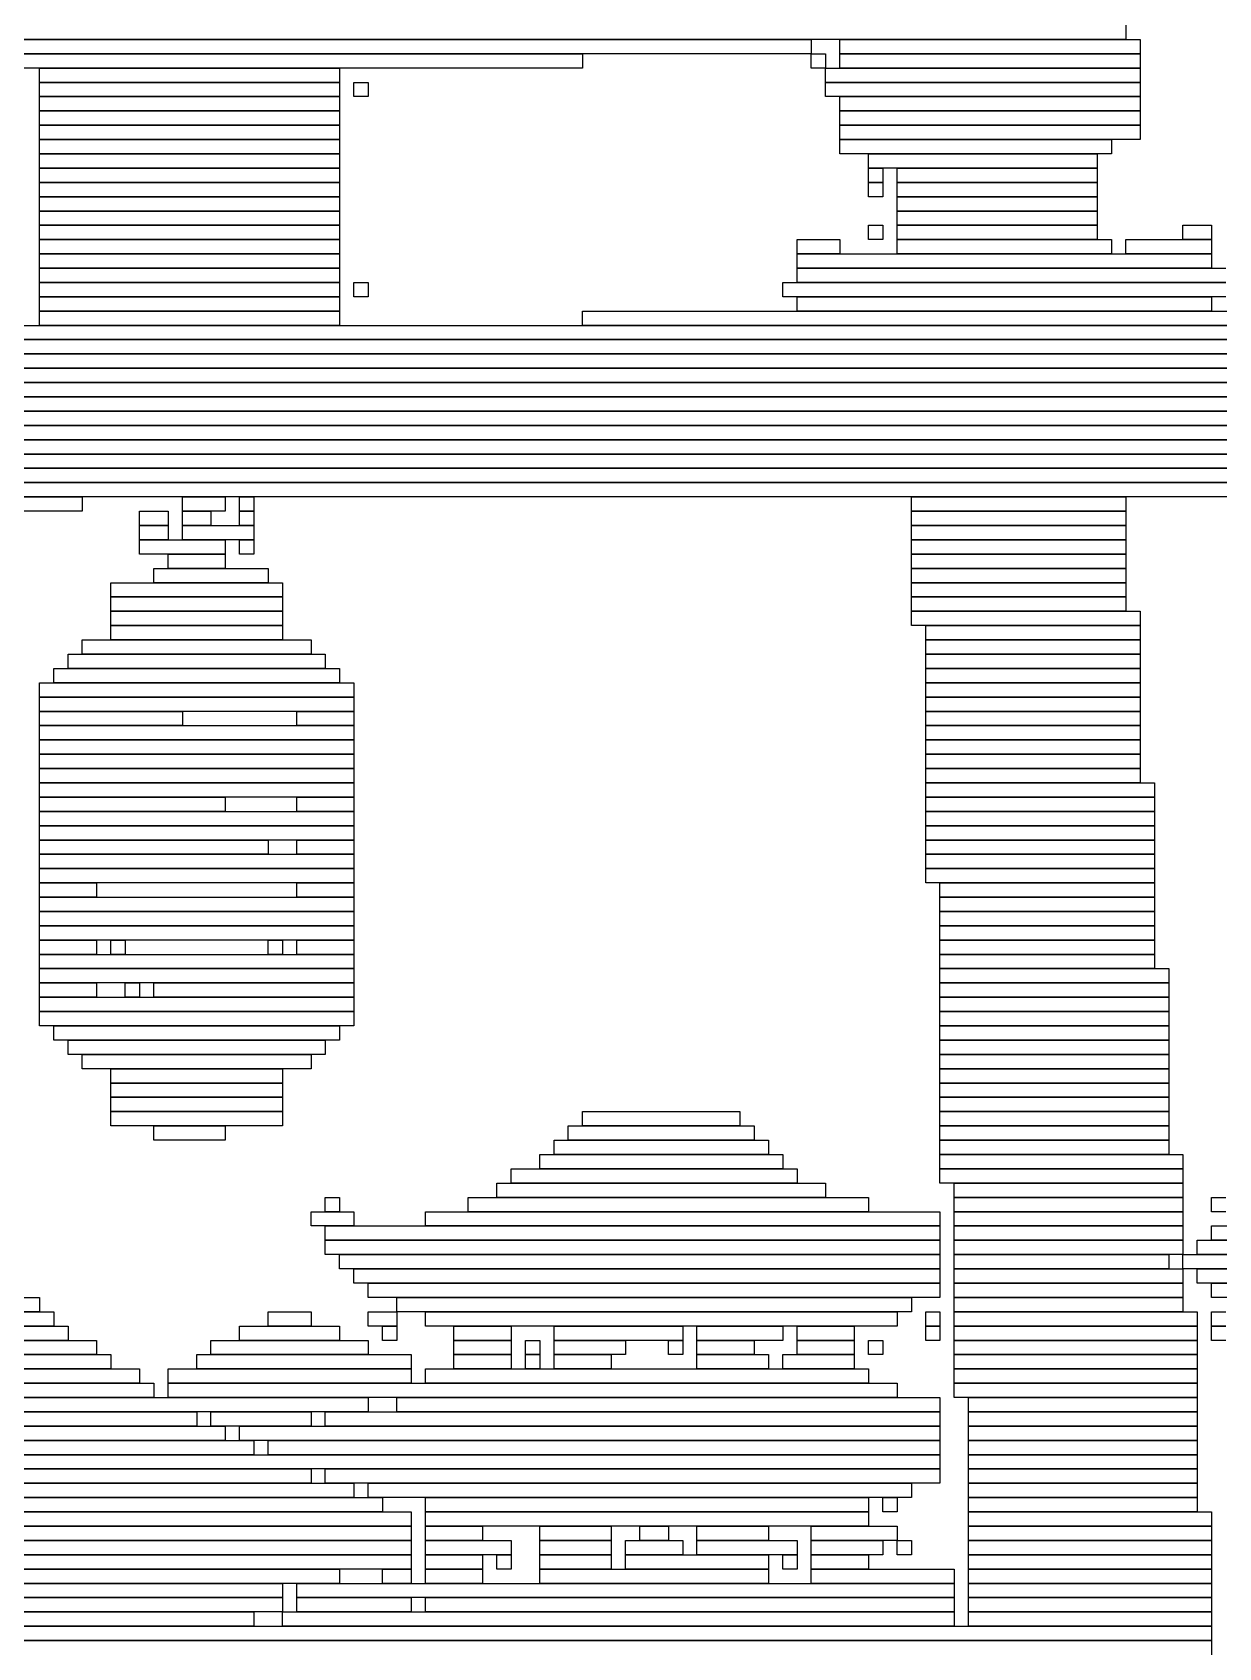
# Model space of a CAD drawing. Extents: x 294 to 729, y 311 to 714.
# Drawn here: x 519.5 to 602.5, y 493.5 to 606.5 of the extents above; entities that cross this region are included whole.
import ezdxf

# ---------------------------------------------------------------- set-up
doc = ezdxf.new("R2010")
doc.units = 0

msp = doc.modelspace()

# ---------------------------------------------------------------- linework, layer by layer
for p, q in [((596, 607), (596, 606)), ((596, 606), (449, 606)), ((460, 606), (574, 606)), ((574, 606), (574, 605)), ((576, 606), (597, 606)), ((576, 605), (576, 606)), ((597, 606), (597, 605)), ((574, 605), (460, 605)), ((461, 605), (558, 605)), ((558, 605), (558, 604)), ((574, 605), (575, 605)), ((574, 604), (574, 605)), ((575, 605), (575, 604)), ((597, 605), (576, 605)), ((576, 605), (597, 605)), ((576, 604), (576, 605)), ((597, 605), (597, 604)), ((558, 604), (461, 604)), ((520, 604), (541, 604)), ((520, 603), (520, 604)), ((541, 604), (541, 603)), ((575, 604), (574, 604)), ((575, 604), (597, 604)), ((575, 603), (575, 604)), ((597, 604), (576, 604)), ((597, 604), (597, 603)), ((541, 603), (520, 603)), ((520, 603), (541, 603)), ((520, 602), (520, 603)), ((541, 603), (541, 602)), ((542, 603), (543, 603)), ((542, 602), (542, 603)), ((543, 603), (543, 602)), ((597, 603), (575, 603)), ((575, 603), (597, 603)), ((575, 602), (575, 603)), ((597, 603), (597, 602)), ((541, 602), (520, 602)), ((520, 602), (541, 602)), ((520, 601), (520, 602)), ((541, 602), (541, 601)), ((543, 602), (542, 602)), ((597, 602), (575, 602)), ((576, 602), (597, 602)), ((576, 601), (576, 602)), ((597, 602), (597, 601)), ((541, 601), (520, 601)), ((520, 601), (541, 601)), ((520, 600), (520, 601)), ((541, 601), (541, 600)), ((597, 601), (576, 601)), ((576, 601), (597, 601)), ((576, 600), (576, 601)), ((597, 601), (597, 600)), ((541, 600), (520, 600)), ((520, 600), (541, 600)), ((520, 599), (520, 600)), ((541, 599), (520, 599)), ((520, 599), (541, 599)), ((520, 598), (520, 599)), ((541, 600), (541, 599)), ((541, 599), (541, 598)), ((597, 600), (576, 600)), ((576, 600), (597, 600)), ((576, 599), (576, 600)), ((597, 599), (576, 599)), ((576, 599), (595, 599)), ((576, 598), (576, 599)), ((595, 599), (595, 598)), ((597, 600), (597, 599)), ((541, 598), (520, 598)), ((520, 598), (541, 598)), ((520, 597), (520, 598)), ((541, 598), (541, 597)), ((595, 598), (576, 598)), ((578, 598), (594, 598)), ((578, 597), (578, 598)), ((594, 598), (594, 597)), ((541, 597), (520, 597)), ((520, 597), (541, 597)), ((520, 596), (520, 597)), ((541, 597), (541, 596)), ((594, 597), (578, 597)), ((578, 597), (579, 597)), ((578, 596), (578, 597)), ((579, 597), (579, 596)), ((580, 597), (594, 597)), ((580, 596), (580, 597)), ((594, 597), (594, 596)), ((541, 596), (520, 596)), ((520, 596), (541, 596)), ((520, 595), (520, 596)), ((541, 596), (541, 595)), ((579, 596), (578, 596)), ((578, 596), (579, 596)), ((578, 595), (578, 596)), ((579, 596), (579, 595)), ((594, 596), (580, 596)), ((580, 596), (594, 596)), ((580, 595), (580, 596)), ((594, 596), (594, 595)), ((541, 595), (520, 595)), ((520, 595), (541, 595)), ((520, 594), (520, 595)), ((541, 595), (541, 594)), ((579, 595), (578, 595)), ((594, 595), (580, 595)), ((580, 595), (594, 595)), ((580, 594), (580, 595)), ((594, 595), (594, 594)), ((541, 594), (520, 594)), ((520, 594), (541, 594)), ((520, 593), (520, 594)), ((541, 594), (541, 593)), ((594, 594), (580, 594)), ((580, 594), (594, 594)), ((580, 593), (580, 594)), ((594, 594), (594, 593)), ((541, 593), (520, 593)), ((520, 593), (541, 593)), ((520, 592), (520, 593)), ((541, 593), (541, 592)), ((578, 593), (579, 593)), ((578, 592), (578, 593)), ((579, 593), (579, 592)), ((594, 593), (580, 593)), ((580, 593), (594, 593)), ((580, 592), (580, 593)), ((594, 593), (594, 592)), ((600, 593), (602, 593)), ((600, 592), (600, 593)), ((602, 593), (602, 592)), ((541, 592), (520, 592)), ((520, 592), (541, 592)), ((520, 591), (520, 592)), ((541, 591), (520, 591)), ((520, 591), (541, 591)), ((520, 590), (520, 591)), ((541, 592), (541, 591)), ((541, 591), (541, 590)), ((573, 592), (576, 592)), ((573, 591), (573, 592)), ((576, 591), (573, 591)), ((573, 591), (602, 591)), ((573, 590), (573, 591)), ((576, 592), (576, 591)), ((579, 592), (578, 592)), ((594, 592), (580, 592)), ((580, 592), (595, 592)), ((580, 591), (580, 592)), ((595, 591), (580, 591)), ((595, 592), (595, 591)), ((596, 592), (602, 592)), ((596, 591), (596, 592)), ((602, 591), (596, 591)), ((602, 592), (600, 592)), ((602, 592), (602, 591)), ((602, 591), (602, 590)), ((541, 590), (520, 590)), ((520, 590), (541, 590)), ((520, 589), (520, 590)), ((541, 590), (541, 589)), ((602, 590), (573, 590)), ((573, 590), (603, 590)), ((573, 589), (573, 590)), ((541, 589), (520, 589)), ((520, 589), (541, 589)), ((520, 588), (520, 589)), ((541, 589), (541, 588)), ((542, 589), (543, 589)), ((542, 588), (542, 589)), ((543, 589), (543, 588)), ((572, 589), (603, 589)), ((572, 588), (572, 589)), ((603, 589), (573, 589)), ((541, 588), (520, 588)), ((520, 588), (541, 588)), ((520, 587), (520, 588)), ((541, 588), (541, 587)), ((543, 588), (542, 588)), ((603, 588), (572, 588)), ((573, 588), (602, 588)), ((573, 587), (573, 588)), ((602, 588), (602, 587)), ((541, 587), (520, 587)), ((520, 587), (541, 587)), ((520, 586), (520, 587)), ((541, 587), (541, 586)), ((558, 587), (625, 587)), ((558, 586), (558, 587)), ((602, 587), (573, 587)), ((432, 586), (625, 586)), ((541, 586), (520, 586)), ((625, 586), (558, 586)), ((625, 585), (432, 585)), ((432, 585), (625, 585)), ((625, 584), (432, 584)), ((432, 584), (625, 584)), ((625, 583), (432, 583)), ((432, 583), (625, 583)), ((625, 582), (432, 582)), ((432, 582), (625, 582)), ((625, 581), (432, 581)), ((432, 581), (625, 581)), ((625, 580), (432, 580)), ((432, 580), (625, 580)), ((625, 579), (432, 579)), ((432, 579), (625, 579)), ((625, 578), (432, 578)), ((432, 578), (625, 578)), ((625, 577), (432, 577)), ((432, 577), (625, 577)), ((625, 576), (432, 576)), ((432, 576), (625, 576)), ((625, 575), (432, 575)), ((433, 575), (625, 575)), ((625, 574), (433, 574)), ((433, 574), (523, 574)), ((523, 573), (433, 573)), ((523, 574), (523, 573)), ((527, 573), (529, 573)), ((527, 572), (527, 573)), ((529, 573), (529, 572)), ((530, 574), (533, 574)), ((530, 573), (530, 574)), ((533, 573), (530, 573)), ((530, 573), (532, 573)), ((530, 572), (530, 573)), ((532, 573), (532, 572)), ((533, 574), (533, 573)), ((534, 574), (535, 574)), ((534, 573), (534, 574)), ((535, 573), (534, 573)), ((534, 573), (535, 573)), ((534, 572), (534, 573)), ((535, 574), (535, 573)), ((535, 573), (535, 572)), ((581, 574), (596, 574)), ((581, 573), (581, 574)), ((596, 573), (581, 573)), ((581, 573), (596, 573)), ((581, 572), (581, 573)), ((596, 574), (596, 573)), ((596, 573), (596, 572)), ((529, 572), (527, 572)), ((527, 572), (529, 572)), ((527, 571), (527, 572)), ((529, 572), (529, 571)), ((532, 572), (530, 572)), ((530, 572), (535, 572)), ((530, 571), (530, 572)), ((535, 572), (534, 572)), ((535, 572), (535, 571)), ((596, 572), (581, 572)), ((581, 572), (596, 572)), ((581, 571), (581, 572)), ((596, 572), (596, 571)), ((529, 571), (527, 571)), ((527, 571), (533, 571)), ((527, 570), (527, 571)), ((535, 571), (530, 571)), ((533, 571), (533, 570)), ((534, 571), (535, 571)), ((534, 570), (534, 571)), ((535, 571), (535, 570)), ((596, 571), (581, 571)), ((581, 571), (596, 571)), ((581, 570), (581, 571)), ((596, 571), (596, 570)), ((533, 570), (527, 570)), ((529, 570), (533, 570)), ((529, 569), (529, 570)), ((533, 570), (533, 569)), ((535, 570), (534, 570)), ((596, 570), (581, 570)), ((581, 570), (596, 570)), ((581, 569), (581, 570)), ((596, 570), (596, 569)), ((528, 569), (536, 569)), ((528, 568), (528, 569)), ((533, 569), (529, 569)), ((536, 569), (536, 568)), ((596, 569), (581, 569)), ((581, 569), (596, 569)), ((581, 568), (581, 569)), ((596, 569), (596, 568)), ((525, 568), (537, 568)), ((525, 567), (525, 568)), ((536, 568), (528, 568)), ((537, 568), (537, 567)), ((596, 568), (581, 568)), ((581, 568), (596, 568)), ((581, 567), (581, 568)), ((596, 568), (596, 567)), ((537, 567), (525, 567)), ((525, 567), (537, 567)), ((525, 566), (525, 567)), ((537, 567), (537, 566)), ((596, 567), (581, 567)), ((581, 567), (596, 567)), ((581, 566), (581, 567)), ((596, 567), (596, 566)), ((537, 566), (525, 566)), ((525, 566), (537, 566)), ((525, 565), (525, 566)), ((537, 565), (525, 565)), ((525, 565), (537, 565)), ((525, 564), (525, 565)), ((537, 566), (537, 565)), ((537, 565), (537, 564)), ((596, 566), (581, 566)), ((581, 566), (597, 566)), ((581, 565), (581, 566)), ((597, 565), (581, 565)), ((582, 565), (597, 565)), ((582, 564), (582, 565)), ((597, 566), (597, 565)), ((597, 565), (597, 564)), ((523, 564), (539, 564)), ((523, 563), (523, 564)), ((537, 564), (525, 564)), ((539, 564), (539, 563)), ((597, 564), (582, 564)), ((582, 564), (597, 564)), ((582, 563), (582, 564)), ((597, 564), (597, 563)), ((522, 563), (540, 563)), ((522, 562), (522, 563)), ((539, 563), (523, 563)), ((540, 563), (540, 562)), ((597, 563), (582, 563)), ((582, 563), (597, 563)), ((582, 562), (582, 563)), ((597, 563), (597, 562)), ((521, 562), (541, 562)), ((521, 561), (521, 562)), ((540, 562), (522, 562)), ((541, 562), (541, 561)), ((597, 562), (582, 562)), ((582, 562), (597, 562)), ((582, 561), (582, 562)), ((597, 562), (597, 561)), ((520, 561), (542, 561)), ((520, 560), (520, 561)), ((541, 561), (521, 561)), ((542, 561), (542, 560)), ((597, 561), (582, 561)), ((582, 561), (597, 561)), ((582, 560), (582, 561)), ((597, 561), (597, 560)), ((542, 560), (520, 560)), ((520, 560), (542, 560)), ((520, 559), (520, 560)), ((542, 560), (542, 559)), ((597, 560), (582, 560)), ((582, 560), (597, 560)), ((582, 559), (582, 560)), ((597, 560), (597, 559)), ((542, 559), (520, 559)), ((520, 559), (530, 559)), ((520, 558), (520, 559)), ((530, 559), (530, 558)), ((538, 559), (542, 559)), ((538, 558), (538, 559)), ((542, 559), (542, 558)), ((597, 559), (582, 559)), ((582, 559), (597, 559)), ((582, 558), (582, 559)), ((597, 559), (597, 558)), ((530, 558), (520, 558)), ((520, 558), (542, 558)), ((520, 557), (520, 558)), ((542, 558), (538, 558)), ((542, 558), (542, 557)), ((597, 558), (582, 558)), ((582, 558), (597, 558)), ((582, 557), (582, 558)), ((597, 558), (597, 557)), ((542, 557), (520, 557)), ((520, 557), (542, 557)), ((520, 556), (520, 557)), ((542, 556), (520, 556)), ((520, 556), (542, 556)), ((520, 555), (520, 556)), ((542, 557), (542, 556)), ((542, 556), (542, 555)), ((597, 557), (582, 557)), ((582, 557), (597, 557)), ((582, 556), (582, 557)), ((597, 556), (582, 556)), ((582, 556), (597, 556)), ((582, 555), (582, 556)), ((597, 557), (597, 556)), ((597, 556), (597, 555)), ((542, 555), (520, 555)), ((520, 555), (542, 555)), ((520, 554), (520, 555)), ((542, 555), (542, 554)), ((597, 555), (582, 555)), ((582, 555), (597, 555)), ((582, 554), (582, 555)), ((597, 555), (597, 554)), ((542, 554), (520, 554)), ((520, 554), (542, 554)), ((520, 553), (520, 554)), ((542, 554), (542, 553)), ((597, 554), (582, 554)), ((582, 554), (598, 554)), ((582, 553), (582, 554)), ((598, 554), (598, 553)), ((542, 553), (520, 553)), ((520, 553), (533, 553)), ((520, 552), (520, 553)), ((533, 553), (533, 552)), ((538, 553), (542, 553)), ((538, 552), (538, 553)), ((542, 553), (542, 552)), ((598, 553), (582, 553)), ((582, 553), (598, 553)), ((582, 552), (582, 553)), ((598, 553), (598, 552)), ((533, 552), (520, 552)), ((520, 552), (542, 552)), ((520, 551), (520, 552)), ((542, 552), (538, 552)), ((542, 552), (542, 551)), ((598, 552), (582, 552)), ((582, 552), (598, 552)), ((582, 551), (582, 552)), ((598, 552), (598, 551)), ((542, 551), (520, 551)), ((520, 551), (542, 551)), ((520, 550), (520, 551)), ((542, 551), (542, 550)), ((598, 551), (582, 551)), ((582, 551), (598, 551)), ((582, 550), (582, 551)), ((598, 551), (598, 550)), ((542, 550), (520, 550)), ((520, 550), (536, 550)), ((520, 549), (520, 550)), ((536, 550), (536, 549)), ((538, 550), (542, 550)), ((538, 549), (538, 550)), ((542, 550), (542, 549)), ((598, 550), (582, 550)), ((582, 550), (598, 550)), ((582, 549), (582, 550)), ((598, 550), (598, 549)), ((536, 549), (520, 549)), ((520, 549), (542, 549)), ((520, 548), (520, 549)), ((542, 549), (538, 549)), ((542, 549), (542, 548)), ((598, 549), (582, 549)), ((582, 549), (598, 549)), ((582, 548), (582, 549)), ((598, 549), (598, 548)), ((542, 548), (520, 548)), ((520, 548), (542, 548)), ((520, 547), (520, 548)), ((542, 547), (520, 547)), ((520, 547), (524, 547)), ((520, 546), (520, 547)), ((524, 547), (524, 546)), ((538, 547), (542, 547)), ((538, 546), (538, 547)), ((542, 548), (542, 547)), ((542, 547), (542, 546)), ((598, 548), (582, 548)), ((582, 548), (598, 548)), ((582, 547), (582, 548)), ((598, 547), (582, 547)), ((583, 547), (598, 547)), ((583, 546), (583, 547)), ((598, 548), (598, 547)), ((598, 547), (598, 546)), ((524, 546), (520, 546)), ((520, 546), (542, 546)), ((520, 545), (520, 546)), ((542, 546), (538, 546)), ((542, 546), (542, 545)), ((598, 546), (583, 546)), ((583, 546), (598, 546)), ((583, 545), (583, 546)), ((598, 546), (598, 545)), ((542, 545), (520, 545)), ((520, 545), (542, 545)), ((520, 544), (520, 545)), ((542, 545), (542, 544)), ((598, 545), (583, 545)), ((583, 545), (598, 545)), ((583, 544), (583, 545)), ((598, 545), (598, 544)), ((542, 544), (520, 544)), ((520, 544), (542, 544)), ((520, 543), (520, 544)), ((542, 544), (542, 543)), ((598, 544), (583, 544)), ((583, 544), (598, 544)), ((583, 543), (583, 544)), ((598, 544), (598, 543)), ((542, 543), (520, 543)), ((520, 543), (524, 543)), ((520, 542), (520, 543)), ((524, 543), (524, 542)), ((525, 543), (526, 543)), ((525, 542), (525, 543)), ((526, 543), (526, 542)), ((536, 543), (537, 543)), ((536, 542), (536, 543)), ((537, 543), (537, 542)), ((538, 543), (542, 543)), ((538, 542), (538, 543)), ((542, 543), (542, 542)), ((598, 543), (583, 543)), ((583, 543), (598, 543)), ((583, 542), (583, 543)), ((598, 543), (598, 542)), ((524, 542), (520, 542)), ((520, 542), (542, 542)), ((520, 541), (520, 542)), ((526, 542), (525, 542)), ((537, 542), (536, 542)), ((542, 542), (538, 542)), ((542, 542), (542, 541)), ((598, 542), (583, 542)), ((583, 542), (598, 542)), ((583, 541), (583, 542)), ((598, 542), (598, 541)), ((542, 541), (520, 541)), ((520, 541), (542, 541)), ((520, 540), (520, 541)), ((542, 541), (542, 540)), ((598, 541), (583, 541)), ((583, 541), (599, 541)), ((583, 540), (583, 541)), ((599, 541), (599, 540)), ((542, 540), (520, 540)), ((520, 540), (524, 540)), ((520, 539), (520, 540)), ((524, 540), (524, 539)), ((526, 540), (527, 540)), ((526, 539), (526, 540)), ((527, 540), (527, 539)), ((528, 540), (542, 540)), ((528, 539), (528, 540)), ((542, 540), (542, 539)), ((599, 540), (583, 540)), ((583, 540), (599, 540)), ((583, 539), (583, 540)), ((599, 540), (599, 539)), ((524, 539), (520, 539)), ((520, 539), (542, 539)), ((520, 538), (520, 539)), ((542, 538), (520, 538)), ((520, 538), (542, 538)), ((520, 537), (520, 538)), ((527, 539), (526, 539)), ((542, 539), (528, 539)), ((542, 539), (542, 538)), ((542, 538), (542, 537)), ((599, 539), (583, 539)), ((583, 539), (599, 539)), ((583, 538), (583, 539)), ((599, 538), (583, 538)), ((583, 538), (599, 538)), ((583, 537), (583, 538)), ((599, 539), (599, 538)), ((599, 538), (599, 537)), ((542, 537), (520, 537)), ((521, 537), (541, 537)), ((521, 536), (521, 537)), ((541, 537), (541, 536)), ((599, 537), (583, 537)), ((583, 537), (599, 537)), ((583, 536), (583, 537)), ((599, 537), (599, 536)), ((541, 536), (521, 536)), ((522, 536), (540, 536)), ((522, 535), (522, 536)), ((540, 536), (540, 535)), ((599, 536), (583, 536)), ((583, 536), (599, 536)), ((583, 535), (583, 536)), ((599, 536), (599, 535)), ((540, 535), (522, 535)), ((523, 535), (539, 535)), ((523, 534), (523, 535)), ((539, 535), (539, 534)), ((599, 535), (583, 535)), ((583, 535), (599, 535)), ((583, 534), (583, 535)), ((599, 535), (599, 534)), ((539, 534), (523, 534)), ((525, 534), (537, 534)), ((525, 533), (525, 534)), ((537, 534), (537, 533)), ((599, 534), (583, 534)), ((583, 534), (599, 534)), ((583, 533), (583, 534)), ((599, 534), (599, 533)), ((537, 533), (525, 533)), ((525, 533), (537, 533)), ((525, 532), (525, 533)), ((537, 533), (537, 532)), ((599, 533), (583, 533)), ((583, 533), (599, 533)), ((583, 532), (583, 533)), ((599, 533), (599, 532)), ((537, 532), (525, 532)), ((525, 532), (537, 532)), ((525, 531), (525, 532)), ((537, 532), (537, 531)), ((599, 532), (583, 532)), ((583, 532), (599, 532)), ((583, 531), (583, 532)), ((599, 532), (599, 531)), ((537, 531), (525, 531)), ((525, 531), (537, 531)), ((525, 530), (525, 531)), ((537, 530), (525, 530)), ((528, 530), (533, 530)), ((528, 529), (528, 530)), ((533, 530), (533, 529)), ((537, 531), (537, 530)), ((557, 530), (570, 530)), ((557, 529), (557, 530)), ((558, 531), (569, 531)), ((558, 530), (558, 531)), ((569, 530), (558, 530)), ((569, 531), (569, 530)), ((570, 530), (570, 529)), ((599, 531), (583, 531)), ((583, 531), (599, 531)), ((583, 530), (583, 531)), ((599, 530), (583, 530)), ((583, 530), (599, 530)), ((583, 529), (583, 530)), ((599, 531), (599, 530)), ((599, 530), (599, 529)), ((533, 529), (528, 529)), ((556, 529), (571, 529)), ((556, 528), (556, 529)), ((570, 529), (557, 529)), ((571, 529), (571, 528)), ((599, 529), (583, 529)), ((583, 529), (599, 529)), ((583, 528), (583, 529)), ((599, 529), (599, 528)), ((555, 528), (572, 528)), ((555, 527), (555, 528)), ((571, 528), (556, 528)), ((572, 528), (572, 527)), ((599, 528), (583, 528)), ((583, 528), (600, 528)), ((583, 527), (583, 528)), ((600, 528), (600, 527)), ((553, 527), (573, 527)), ((553, 526), (553, 527)), ((572, 527), (555, 527)), ((573, 527), (573, 526)), ((600, 527), (583, 527)), ((583, 527), (600, 527)), ((583, 526), (583, 527)), ((600, 527), (600, 526)), ((552, 526), (575, 526)), ((552, 525), (552, 526)), ((573, 526), (553, 526)), ((575, 526), (575, 525)), ((600, 526), (583, 526)), ((584, 526), (600, 526)), ((584, 525), (584, 526)), ((600, 526), (600, 525)), ((540, 525), (541, 525)), ((540, 524), (540, 525)), ((541, 525), (541, 524)), ((550, 525), (578, 525)), ((550, 524), (550, 525)), ((575, 525), (552, 525)), ((578, 525), (578, 524)), ((600, 525), (584, 525)), ((584, 525), (600, 525)), ((584, 524), (584, 525)), ((600, 525), (600, 524)), ((602, 525), (603, 525)), ((602, 524), (602, 525)), ((539, 524), (542, 524)), ((539, 523), (539, 524)), ((541, 524), (540, 524)), ((542, 524), (542, 523)), ((547, 524), (583, 524)), ((547, 523), (547, 524)), ((578, 524), (550, 524)), ((583, 524), (583, 523)), ((600, 524), (584, 524)), ((584, 524), (600, 524)), ((584, 523), (584, 524)), ((600, 524), (600, 523)), ((603, 524), (602, 524)), ((542, 523), (539, 523)), ((540, 523), (583, 523)), ((540, 522), (540, 523)), ((583, 523), (547, 523)), ((583, 523), (583, 522)), ((600, 523), (584, 523)), ((584, 523), (600, 523)), ((584, 522), (584, 523)), ((600, 523), (600, 522)), ((602, 523), (640, 523)), ((602, 522), (602, 523)), ((583, 522), (540, 522)), ((540, 522), (583, 522)), ((540, 521), (540, 522)), ((583, 521), (540, 521)), ((541, 521), (583, 521)), ((541, 520), (541, 521)), ((583, 522), (583, 521)), ((583, 521), (583, 520)), ((600, 522), (584, 522)), ((584, 522), (600, 522)), ((584, 521), (584, 522)), ((600, 521), (584, 521)), ((584, 521), (599, 521)), ((584, 520), (584, 521)), ((599, 521), (599, 520)), ((600, 522), (600, 521)), ((600, 521), (620, 521)), ((600, 520), (600, 521)), ((601, 522), (624, 522)), ((601, 521), (601, 522)), ((624, 521), (601, 521)), ((640, 522), (602, 522)), ((583, 520), (541, 520)), ((542, 520), (583, 520)), ((542, 519), (542, 520)), ((583, 520), (583, 519)), ((599, 520), (584, 520)), ((584, 520), (600, 520)), ((584, 519), (584, 520)), ((620, 520), (600, 520)), ((600, 520), (600, 519)), ((601, 520), (626, 520)), ((601, 519), (601, 520)), ((583, 519), (542, 519)), ((543, 519), (583, 519)), ((543, 518), (543, 519)), ((583, 519), (583, 518)), ((600, 519), (584, 519)), ((584, 519), (600, 519)), ((584, 518), (584, 519)), ((600, 519), (600, 518)), ((626, 519), (601, 519)), ((602, 519), (625, 519)), ((602, 518), (602, 519)), ((514, 518), (520, 518)), ((520, 518), (520, 517)), ((583, 518), (543, 518)), ((545, 518), (581, 518)), ((545, 517), (545, 518)), ((581, 518), (581, 517)), ((600, 518), (584, 518)), ((584, 518), (600, 518)), ((584, 517), (584, 518)), ((600, 518), (600, 517)), ((625, 518), (602, 518)), ((510, 517), (521, 517)), ((520, 517), (514, 517)), ((521, 517), (521, 516)), ((536, 517), (539, 517)), ((536, 516), (536, 517)), ((539, 517), (539, 516)), ((543, 517), (545, 517)), ((543, 516), (543, 517)), ((581, 517), (545, 517)), ((545, 517), (545, 516)), ((547, 517), (580, 517)), ((547, 516), (547, 517)), ((580, 517), (580, 516)), ((582, 517), (583, 517)), ((582, 516), (582, 517)), ((583, 517), (583, 516)), ((600, 517), (584, 517)), ((584, 517), (601, 517)), ((584, 516), (584, 517)), ((601, 517), (601, 516)), ((602, 517), (603, 517)), ((602, 516), (602, 517)), ((505, 516), (522, 516)), ((521, 516), (510, 516)), ((522, 516), (522, 515)), ((534, 516), (541, 516)), ((534, 515), (534, 516)), ((539, 516), (536, 516)), ((541, 516), (541, 515)), ((545, 516), (543, 516)), ((544, 516), (545, 516)), ((544, 515), (544, 516)), ((545, 516), (545, 515)), ((580, 516), (547, 516)), ((549, 516), (553, 516)), ((549, 515), (549, 516)), ((553, 516), (553, 515)), ((556, 516), (565, 516)), ((556, 515), (556, 516)), ((565, 516), (565, 515)), ((566, 516), (572, 516)), ((566, 515), (566, 516)), ((572, 516), (572, 515)), ((573, 516), (577, 516)), ((573, 515), (573, 516)), ((577, 516), (577, 515)), ((583, 516), (582, 516)), ((582, 516), (583, 516)), ((582, 515), (582, 516)), ((583, 516), (583, 515)), ((601, 516), (584, 516)), ((584, 516), (601, 516)), ((584, 515), (584, 516)), ((601, 516), (601, 515)), ((603, 516), (602, 516)), ((602, 516), (603, 516)), ((602, 515), (602, 516)), ((498, 515), (524, 515)), ((522, 515), (505, 515)), ((524, 515), (524, 514)), ((532, 515), (543, 515)), ((532, 514), (532, 515)), ((541, 515), (534, 515)), ((543, 515), (543, 514)), ((545, 515), (544, 515)), ((553, 515), (549, 515)), ((549, 515), (553, 515)), ((549, 514), (549, 515)), ((553, 515), (553, 514)), ((554, 515), (555, 515)), ((554, 514), (554, 515)), ((555, 515), (555, 514)), ((565, 515), (556, 515)), ((556, 515), (561, 515)), ((556, 514), (556, 515)), ((561, 515), (561, 514)), ((564, 515), (565, 515)), ((564, 514), (564, 515)), ((565, 515), (565, 514)), ((572, 515), (566, 515)), ((566, 515), (570, 515)), ((566, 514), (566, 515)), ((570, 515), (570, 514)), ((577, 515), (573, 515)), ((573, 515), (577, 515)), ((573, 514), (573, 515)), ((577, 515), (577, 514)), ((578, 515), (579, 515)), ((578, 514), (578, 515)), ((579, 515), (579, 514)), ((583, 515), (582, 515)), ((601, 515), (584, 515)), ((584, 515), (601, 515)), ((584, 514), (584, 515)), ((601, 515), (601, 514)), ((603, 515), (602, 515)), ((524, 514), (498, 514)), ((506, 514), (525, 514)), ((525, 514), (525, 513)), ((531, 514), (546, 514)), ((531, 513), (531, 514)), ((543, 514), (532, 514)), ((546, 514), (546, 513)), ((553, 514), (549, 514)), ((549, 514), (553, 514)), ((549, 513), (549, 514)), ((553, 514), (553, 513)), ((555, 514), (554, 514)), ((554, 514), (555, 514)), ((554, 513), (554, 514)), ((555, 514), (555, 513)), ((561, 514), (556, 514)), ((556, 514), (560, 514)), ((556, 513), (556, 514)), ((560, 514), (560, 513)), ((565, 514), (564, 514)), ((570, 514), (566, 514)), ((566, 514), (571, 514)), ((566, 513), (566, 514)), ((571, 514), (571, 513)), ((572, 514), (577, 514)), ((572, 513), (572, 514)), ((577, 514), (573, 514)), ((577, 514), (577, 513)), ((579, 514), (578, 514)), ((601, 514), (584, 514)), ((584, 514), (601, 514)), ((584, 513), (584, 514)), ((601, 514), (601, 513)), ((475, 513), (527, 513)), ((527, 512), (475, 512)), ((475, 512), (528, 512)), ((525, 513), (506, 513)), ((527, 513), (527, 512)), ((528, 512), (528, 511)), ((529, 513), (546, 513)), ((529, 512), (529, 513)), ((546, 512), (529, 512)), ((529, 512), (580, 512)), ((529, 511), (529, 512)), ((546, 513), (531, 513)), ((546, 513), (546, 512)), ((547, 513), (578, 513)), ((547, 512), (547, 513)), ((578, 512), (547, 512)), ((553, 513), (549, 513)), ((555, 513), (554, 513)), ((560, 513), (556, 513)), ((571, 513), (566, 513)), ((577, 513), (572, 513)), ((578, 513), (578, 512)), ((580, 512), (580, 511)), ((601, 513), (584, 513)), ((584, 513), (601, 513)), ((584, 512), (584, 513)), ((601, 512), (584, 512)), ((584, 512), (601, 512)), ((584, 511), (584, 512)), ((601, 513), (601, 512)), ((601, 512), (601, 511)), ((528, 511), (475, 511)), ((475, 511), (543, 511)), ((580, 511), (529, 511)), ((543, 511), (543, 510)), ((545, 511), (583, 511)), ((545, 510), (545, 511)), ((583, 511), (583, 510)), ((601, 511), (584, 511)), ((585, 511), (601, 511)), ((585, 510), (585, 511)), ((601, 511), (601, 510)), ((543, 510), (475, 510)), ((475, 510), (531, 510)), ((531, 510), (531, 509)), ((532, 510), (539, 510)), ((532, 509), (532, 510)), ((539, 510), (539, 509)), ((540, 510), (583, 510)), ((540, 509), (540, 510)), ((583, 510), (545, 510)), ((583, 510), (583, 509)), ((601, 510), (585, 510)), ((585, 510), (601, 510)), ((585, 509), (585, 510)), ((601, 510), (601, 509)), ((531, 509), (475, 509)), ((475, 509), (533, 509)), ((539, 509), (532, 509)), ((533, 509), (533, 508)), ((534, 509), (583, 509)), ((534, 508), (534, 509)), ((583, 509), (540, 509)), ((583, 509), (583, 508)), ((601, 509), (585, 509)), ((585, 509), (601, 509)), ((585, 508), (585, 509)), ((601, 509), (601, 508)), ((533, 508), (475, 508)), ((475, 508), (535, 508)), ((583, 508), (534, 508)), ((535, 508), (535, 507)), ((536, 508), (583, 508)), ((536, 507), (536, 508)), ((583, 508), (583, 507)), ((601, 508), (585, 508)), ((585, 508), (601, 508)), ((585, 507), (585, 508)), ((601, 508), (601, 507)), ((535, 507), (475, 507)), ((475, 507), (583, 507)), ((583, 507), (536, 507)), ((583, 507), (583, 506)), ((601, 507), (585, 507)), ((585, 507), (601, 507)), ((585, 506), (585, 507)), ((601, 507), (601, 506)), ((583, 506), (475, 506)), ((475, 506), (539, 506)), ((539, 506), (539, 505)), ((540, 506), (583, 506)), ((540, 505), (540, 506)), ((583, 506), (583, 505)), ((601, 506), (585, 506)), ((585, 506), (601, 506)), ((585, 505), (585, 506)), ((601, 506), (601, 505)), ((539, 505), (475, 505)), ((475, 505), (542, 505)), ((542, 504), (475, 504)), ((475, 504), (544, 504)), ((583, 505), (540, 505)), ((542, 505), (542, 504)), ((543, 505), (581, 505)), ((543, 504), (543, 505)), ((581, 504), (543, 504)), ((544, 504), (544, 503)), ((547, 504), (578, 504)), ((547, 503), (547, 504)), ((578, 504), (578, 503)), ((579, 504), (580, 504)), ((579, 503), (579, 504)), ((580, 504), (580, 503)), ((581, 505), (581, 504)), ((601, 505), (585, 505)), ((585, 505), (601, 505)), ((585, 504), (585, 505)), ((601, 504), (585, 504)), ((585, 504), (601, 504)), ((585, 503), (585, 504)), ((601, 505), (601, 504)), ((601, 504), (601, 503)), ((544, 503), (475, 503)), ((475, 503), (546, 503)), ((546, 503), (546, 502)), ((578, 503), (547, 503)), ((547, 503), (578, 503)), ((547, 502), (547, 503)), ((578, 503), (578, 502)), ((580, 503), (579, 503)), ((601, 503), (585, 503)), ((585, 503), (602, 503)), ((585, 502), (585, 503)), ((602, 503), (602, 502)), ((546, 502), (475, 502)), ((475, 502), (546, 502)), ((546, 502), (546, 501)), ((578, 502), (547, 502)), ((547, 502), (551, 502)), ((547, 501), (547, 502)), ((551, 502), (551, 501)), ((555, 502), (560, 502)), ((555, 501), (555, 502)), ((560, 502), (560, 501)), ((562, 502), (564, 502)), ((562, 501), (562, 502)), ((564, 502), (564, 501)), ((566, 502), (571, 502)), ((566, 501), (566, 502)), ((571, 502), (571, 501)), ((574, 502), (580, 502)), ((574, 501), (574, 502)), ((580, 502), (580, 501)), ((602, 502), (585, 502)), ((585, 502), (602, 502)), ((585, 501), (585, 502)), ((602, 502), (602, 501)), ((546, 501), (475, 501)), ((475, 501), (546, 501)), ((546, 501), (546, 500)), ((551, 501), (547, 501)), ((547, 501), (553, 501)), ((547, 500), (547, 501)), ((553, 501), (553, 500)), ((560, 501), (555, 501)), ((555, 501), (560, 501)), ((555, 500), (555, 501)), ((560, 501), (560, 500)), ((561, 501), (565, 501)), ((561, 500), (561, 501)), ((564, 501), (562, 501)), ((565, 501), (565, 500)), ((571, 501), (566, 501)), ((566, 501), (573, 501)), ((566, 500), (566, 501)), ((573, 501), (573, 500)), ((580, 501), (574, 501)), ((574, 501), (579, 501)), ((574, 500), (574, 501)), ((579, 501), (579, 500)), ((580, 501), (581, 501)), ((580, 500), (580, 501)), ((581, 501), (581, 500)), ((602, 501), (585, 501)), ((585, 501), (602, 501)), ((585, 500), (585, 501)), ((602, 501), (602, 500)), ((546, 500), (475, 500)), ((475, 500), (546, 500)), ((546, 500), (546, 499)), ((553, 500), (547, 500)), ((547, 500), (551, 500)), ((547, 499), (547, 500)), ((551, 500), (551, 499)), ((552, 500), (553, 500)), ((552, 499), (552, 500)), ((553, 500), (553, 499)), ((560, 500), (555, 500)), ((555, 500), (560, 500)), ((555, 499), (555, 500)), ((560, 500), (560, 499)), ((565, 500), (561, 500)), ((561, 500), (571, 500)), ((561, 499), (561, 500)), ((573, 500), (566, 500)), ((571, 500), (571, 499)), ((572, 500), (573, 500)), ((572, 499), (572, 500)), ((573, 500), (573, 499)), ((579, 500), (574, 500)), ((574, 500), (578, 500)), ((574, 499), (574, 500)), ((578, 500), (578, 499)), ((581, 500), (580, 500)), ((602, 500), (585, 500)), ((585, 500), (602, 500)), ((585, 499), (585, 500)), ((602, 500), (602, 499)), ((546, 499), (475, 499)), ((475, 499), (541, 499)), ((541, 499), (541, 498)), ((544, 499), (546, 499)), ((544, 498), (544, 499)), ((546, 499), (546, 498)), ((551, 499), (547, 499)), ((547, 499), (551, 499)), ((547, 498), (547, 499)), ((551, 499), (551, 498)), ((553, 499), (552, 499)), ((560, 499), (555, 499)), ((555, 499), (571, 499)), ((555, 498), (555, 499)), ((571, 499), (561, 499)), ((571, 499), (571, 498)), ((573, 499), (572, 499)), ((578, 499), (574, 499)), ((574, 499), (584, 499)), ((574, 498), (574, 499)), ((584, 499), (584, 498)), ((602, 499), (585, 499)), ((585, 499), (602, 499)), ((585, 498), (585, 499)), ((602, 499), (602, 498)), ((541, 498), (475, 498)), ((475, 498), (537, 498)), ((537, 498), (537, 497)), ((538, 498), (584, 498)), ((538, 497), (538, 498)), ((546, 498), (544, 498)), ((551, 498), (547, 498)), ((571, 498), (555, 498)), ((584, 498), (574, 498)), ((584, 498), (584, 497)), ((602, 498), (585, 498)), ((585, 498), (602, 498)), ((585, 497), (585, 498)), ((602, 498), (602, 497)), ((537, 497), (475, 497)), ((475, 497), (537, 497)), ((537, 497), (537, 496)), ((584, 497), (538, 497)), ((538, 497), (546, 497)), ((538, 496), (538, 497)), ((546, 497), (546, 496)), ((547, 497), (584, 497)), ((547, 496), (547, 497)), ((584, 497), (584, 496)), ((602, 497), (585, 497)), ((585, 497), (602, 497)), ((585, 496), (585, 497)), ((602, 497), (602, 496)), ((537, 496), (475, 496)), ((475, 496), (535, 496)), ((535, 495), (475, 495)), ((475, 495), (602, 495)), ((535, 496), (535, 495)), ((537, 496), (584, 496)), ((537, 495), (537, 496)), ((584, 495), (537, 495)), ((546, 496), (538, 496)), ((584, 496), (547, 496)), ((584, 496), (584, 495)), ((602, 496), (585, 496)), ((585, 496), (602, 496)), ((585, 495), (585, 496)), ((602, 495), (585, 495)), ((602, 496), (602, 495)), ((602, 495), (602, 494)), ((474, 494), (602, 494)), ((602, 494), (475, 494)), ((602, 494), (602, 493))]:
    msp.add_line(p, q)

doc.saveas('drawing.dxf')
